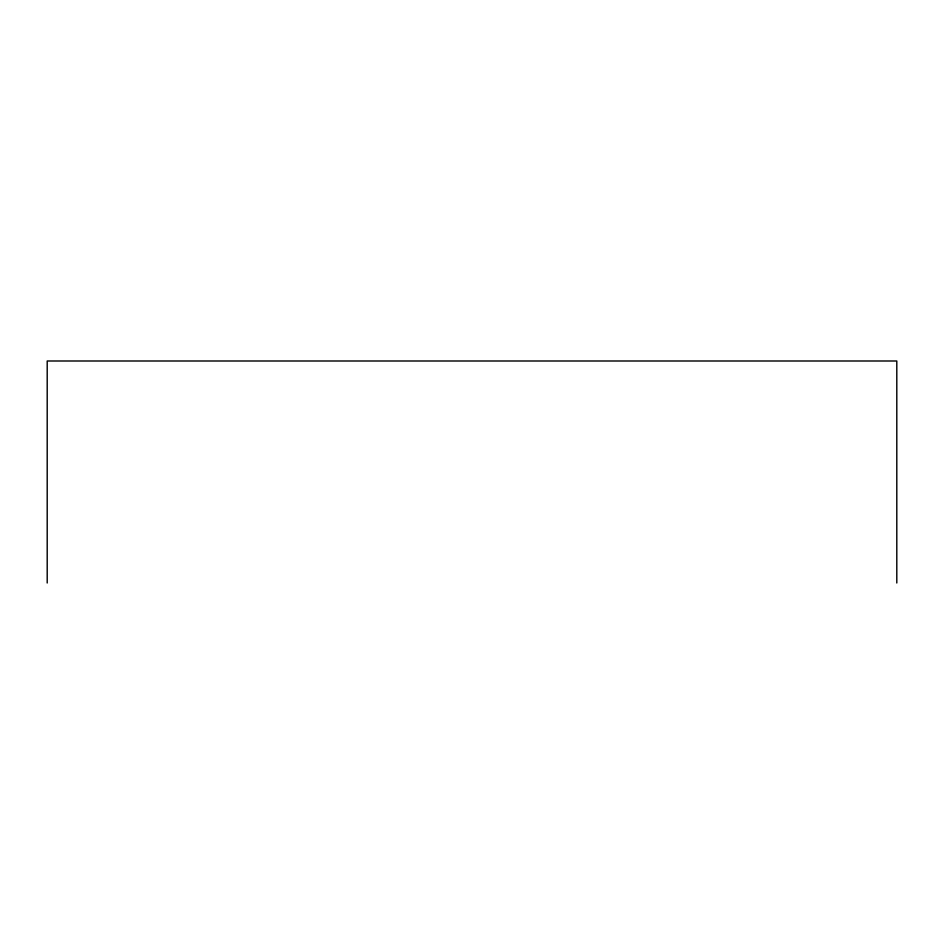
<?xml version="1.0" encoding="UTF-8"?>
<svg xmlns="http://www.w3.org/2000/svg" width="944" height="944" viewBox="0 0 944 944"><rect width="100%" height="100%" fill="white"/><g stroke="black" fill="none" stroke-linecap="round" stroke-linejoin="round"><path stroke-width="1.42" d="M896.8 583.003L896.8 360.997L47.2 360.997L47.2 583.003"/></g></svg>
